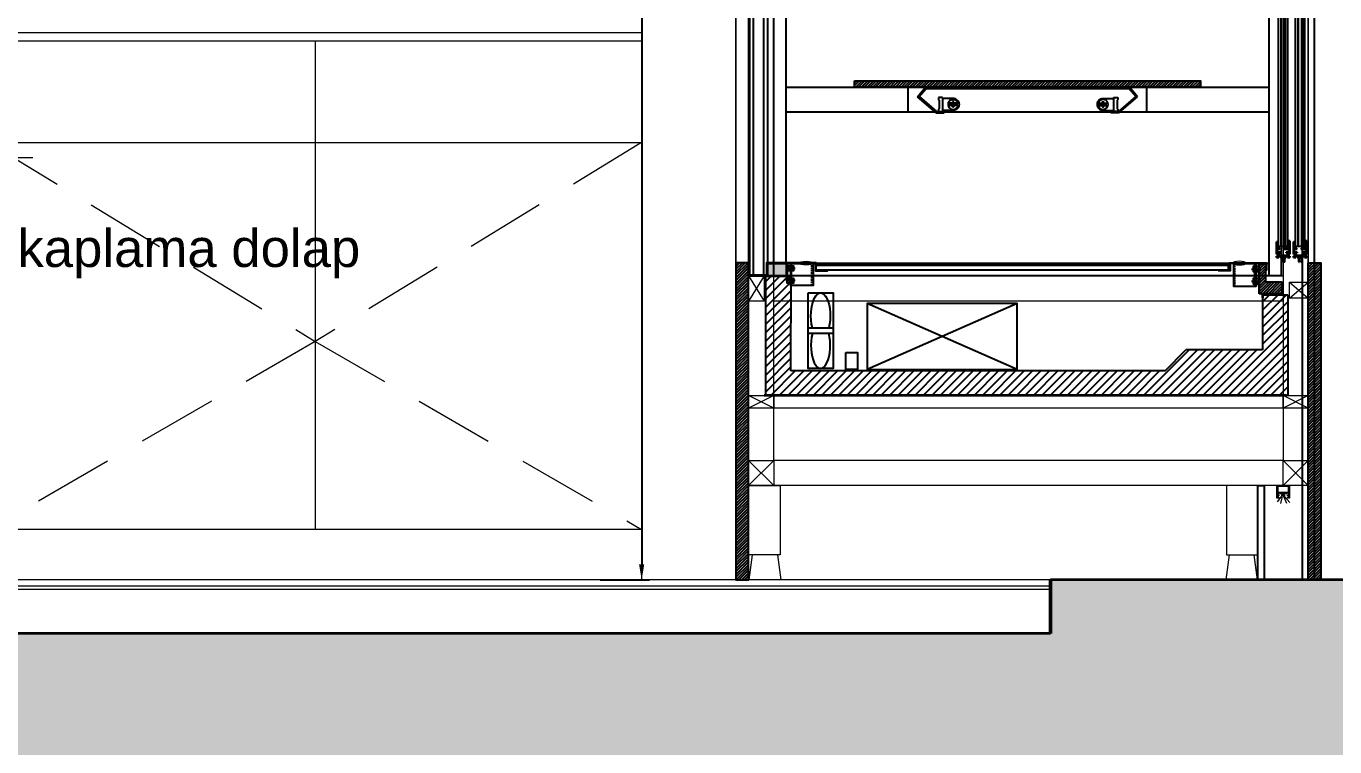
# Model space of a CAD drawing. Header units: millimetres. Extents: x 54215 to 67697, y 23496 to 56611.
# Drawn here: x 56793 to 57001.1, y 40581.5 to 40695.9 of the extents above; entities that cross this region are included whole.
import ezdxf

# ---------------------------------------------------------------- set-up
doc = ezdxf.new("R2010")
doc.units = ezdxf.units.MM
doc.linetypes.add('DASHED', pattern=[19.05, 12.7, -6.35])
doc.linetypes.add('HIDDEN', pattern=[0.375, 0.25, -0.125])
for name, color, linetype, lineweight in [('- 0.25', 43, 'Continuous', 25), ('- 0.50', 30, 'Continuous', 50), ('AHSAP_kesit', 44, 'Continuous', 5), ('ahşap', 27, 'Continuous', 25), ('alüm. pofil', 123, 'Continuous', 25), ('no3_ahsap gorunus on ince', 32, 'Continuous', 13), ('no3_duvar kaplama', 8, 'Continuous', 0), ('no3_duvar mevcut', 4, 'Continuous', 35), ('no3_döşeme kaplama', 8, 'Continuous', 0), ('no3_mermer gorunus on', 31, 'Continuous', 15), ('no3_yazı duvar', 152, 'Continuous', 0), ('çizgi', 7, 'Continuous', 30), ('ölçü', 4, 'Continuous', 13)]:
    doc.layers.add(name, color=color, linetype=linetype, lineweight=lineweight)
for name, color, linetype in [('830 LED AYDINLATMA', 2, 'Continuous'), ('cam', 130, 'Continuous'), ('CEPHE PASTA SİYAH SAC', 251, 'Continuous'), ('T_Beleuchtung', 253, 'Continuous')]:
    doc.layers.add(name, color=color, linetype=linetype)
doc.layers.add('no3_tefriş ön ince', color=7, linetype='Continuous', lineweight=18, true_color=0x8c1aff)
doc.styles.get("Standard").update_dxf_attribs({"font": 'arial.ttf'})
doc.styles.add('style1', font='arial.ttf', dxfattribs={"height": 20})
doc.dimstyles.new('ISO-25', dxfattribs={"dimtxt": 2.5, "dimasz": 2.5, "dimexe": 1.25, "dimexo": 0.625, "dimtad": 1, "dimtxsty": 'Standard', "dimcen": 2.5, "dimadec": 0, "dimazin": 0, "dimtfac": 1, "dimtmove": 0, "dimatfit": 3, "dimfxl": 1, "dimarcsym": 0})
pattern_1 = [(45, (6736.7787, 16851.114), (-0.224506403, 0.224506403), [])]
pattern_2 = [(135, (10395.87899, 20887.90512), (-0.056126601, -0.056126601), [])]

# ---------------------------------------------------------------- blocks, each defined once
blk = doc.blocks.new('sistemmm')
at = {"layer": 'no3_duvar mevcut'}
for p, q in [((11555.35, 23231.96), (11555.35, 23223.46)), ((11555.35, 23223.46), (11555.35, 23227.46))]:
    blk.add_line(p, q, dxfattribs=at)
blk = doc.blocks.new('cephe pasta')
h = blk.add_hatch()
h.set_pattern_fill('ANSI31', color=4, scale=0.1)
h.set_pattern_definition(pattern_1)
h.paths.add_polyline_path([(10798.21, 21112.38), (10743.21, 21112.38), (10743.21, 21111.38), (10798.21, 21111.38)])
h.paths.add_polyline_path([(10798.21, 21082.38), (10743.21, 21082.38), (10743.21, 21081.38), (10798.21, 21081.38)])
h.paths.add_polyline_path([(10798.21, 21052.38), (10743.21, 21052.38), (10743.21, 21051.38), (10798.21, 21051.38)])
h = blk.add_hatch()
h.set_pattern_fill('ANSI31', color=230, scale=0.1)
h.set_pattern_definition(pattern_1)
h.paths.add_polyline_path([(10726.36, 21023.48), (10724.36, 21023.48), (10724.36, 20973.08), (10726.36, 20973.08)])
at = {"true_color": 0x7aafdf}
h = blk.add_hatch(color=143, dxfattribs=at)
h.dxf.hatch_style = 1
h.paths.add_polyline_path([(10732.51, 21021.38), (10732.51, 21023.38), (10729.3, 21023.38), (10729.3, 21021.38)])
h = blk.add_hatch()
h.set_pattern_fill('ANSI31', color=6, scale=0.1)
h.set_pattern_definition([(45, (5865.8005, 20635.83096), (-0.224506403, 0.224506403), [])])
h.paths.add_polyline_path([(10808.56, 21023.27), (10807.57, 21023.27), (10807.57, 21018.53), (10811.21, 21018.53), (10811.21, 21020.37), (10808.56, 21020.37)])
h = blk.add_hatch()
h.set_pattern_fill('ANSI31', color=230, scale=0.1)
h.set_pattern_definition(pattern_1)
h.paths.add_polyline_path([(10815.36, 21023.48), (10817.36, 21023.48), (10817.36, 20973.08), (10815.36, 20973.08)])
at = {"true_color": 0x2776bb}
h = blk.add_hatch(dxfattribs=at)
h.set_pattern_fill('ANSI31', color=152, scale=0.3)
h.set_pattern_definition([(45, (6736.7787, 16851.114), (-0.67351921, 0.67351921), [])])
h.paths.add_polyline_path([(10812.1, 21002.38), (10812.1, 21018.38), (10812.1, 21018.39), (10809.6, 21018.39), (10808.1, 21018.39), (10808.1, 21017.88), (10808.1, 21009.63), (10795.9, 21009.63), (10792.6, 21006.28), (10733.1, 21006.28), (10733.12, 21021.38), (10729.12, 21021.38), (10729.1, 21002.38)])
at = {"layer": '830 LED AYDINLATMA', "lineweight": 15}
h = blk.add_hatch(dxfattribs=at)
h.set_pattern_fill('ANSI31', color=250, scale=0.025, angle=90, style=0)
h.set_pattern_definition(pattern_2)
h.paths.add_polyline_path([(10812.21, 20987.93), (10812.21, 20986.58), (10812.06, 20986.58), (10812.06, 20986.43), (10812.21, 20986.43), (10812.21, 20986.23), (10812.06, 20986.23), (10812.06, 20986.08), (10812.36, 20986.08), (10812.36, 20988.08), (10810.36, 20988.08), (10810.36, 20986.08), (10810.66, 20986.08), (10810.66, 20986.23), (10810.51, 20986.23), (10810.51, 20986.43), (10810.66, 20986.43), (10810.66, 20986.58), (10810.51, 20986.58), (10810.51, 20987.93)])
h = blk.add_hatch(dxfattribs=at)
h.set_pattern_fill('ANSI31', color=250, scale=0.025, angle=90, style=0)
h.set_pattern_definition(pattern_2)
h.paths.add_polyline_path([(10812.21, 20987.03), (10810.51, 20987.03), (10810.51, 20986.88), (10812.21, 20986.88)])
h = blk.add_hatch(color=256, dxfattribs=at)
h.paths.add_polyline_path([(10810.76, 20986.88), (10810.76, 20986.68), (10811.96, 20986.68), (10811.96, 20986.88)])
h.paths.add_polyline_path([(10811.06, 20986.68), (10811.06, 20986.48), (10811.36, 20986.48), (10811.66, 20986.48), (10811.66, 20986.68)])
at = {"color": 231, "lineweight": 15}
for p, q in [((10726.36, 20988.08), (10726.32, 21202.28)), ((10730.36, 20992.08), (10730.36, 21202.89)), ((10811.36, 21202.89), (10811.36, 20992.08)), ((10815.36, 21202.89), (10815.36, 20988.08)), ((10815.36, 20988.08), (10815.36, 21202.89)), ((10811.36, 20992.08), (10730.36, 20992.08)), ((10815.36, 20988.08), (10726.36, 20988.08))]:
    blk.add_line(p, q, dxfattribs=at)
at = {"color": 215, "true_color": 0xa953a0}
for p, q in [((10751.71, 21047.38), (10751.71, 21051.38)), ((10789.71, 21047.38), (10789.71, 21051.38)), ((10732.36, 21023.38), (10732.36, 21021.38)), ((10809.06, 21023.38), (10809.06, 21021.38))]:
    blk.add_line(p, q, dxfattribs=at)
at = {"color": 241, "true_color": 0xf7abae}
for p, q in [((10753.21, 21049.85), (10754.51, 21051.38)), ((10756.17, 21047.32), (10753.21, 21049.85)), ((10753.49, 21049.87), (10754.6, 21051.18)), ((10753.49, 21049.87), (10756.25, 21047.52)), ((10754.51, 21051.38), (10786.92, 21051.38)), ((10754.6, 21051.18), (10786.83, 21051.18)), ((10787.94, 21049.87), (10785.17, 21047.52)), ((10785.25, 21047.32), (10788.21, 21049.85)), ((10787.94, 21049.87), (10786.83, 21051.18)), ((10788.21, 21049.85), (10786.92, 21051.38)), ((10756.17, 21047.32), (10757.48, 21047.3)), ((10756.25, 21047.52), (10757.48, 21047.5)), ((10757.48, 21047.3), (10757.48, 21047.5)), ((10785.17, 21047.52), (10783.94, 21047.5)), ((10783.95, 21047.3), (10783.94, 21047.5)), ((10785.25, 21047.32), (10783.95, 21047.3))]:
    blk.add_line(p, q, dxfattribs=at)
at = {"color": 114, "true_color": 0x139b48}
for p, q in [((10811.13, 21024.3), (10811.11, 21024.28)), ((10811.11, 21024.28), (10811.11, 21023.6)), ((10811.13, 21023.58), (10811.11, 21023.6)), ((10811.21, 21024.3), (10811.13, 21024.3)), ((10811.13, 21024.3), (10811.13, 21023.58)), ((10811.13, 21023.58), (10811.21, 21023.58)), ((10811.21, 21023.58), (10811.21, 21024.3)), ((10811.59, 21024.3), (10811.53, 21024.3)), ((10811.53, 21024.3), (10811.53, 21023.58)), ((10811.59, 21023.58), (10811.53, 21023.58)), ((10811.59, 21024.3), (10811.61, 21024.28)), ((10811.59, 21023.58), (10811.59, 21024.3)), ((10811.59, 21023.58), (10811.61, 21023.6)), ((10811.61, 21023.6), (10811.61, 21024.28)), ((10813.83, 21024.3), (10813.81, 21024.28)), ((10813.81, 21024.28), (10813.81, 21023.6)), ((10813.91, 21024.3), (10813.83, 21024.3)), ((10813.83, 21024.3), (10813.83, 21023.58)), ((10813.83, 21023.58), (10813.91, 21023.58)), ((10813.91, 21023.58), (10813.91, 21024.3)), ((10814.29, 21024.3), (10814.23, 21024.3)), ((10814.23, 21024.3), (10814.23, 21023.58)), ((10814.23, 21023.58), (10814.29, 21023.58)), ((10814.29, 21024.3), (10814.31, 21024.28)), ((10814.29, 21023.58), (10814.29, 21024.3)), ((10814.29, 21023.58), (10814.31, 21023.6)), ((10814.31, 21023.6), (10814.31, 21024.28))]:
    blk.add_line(p, q, dxfattribs=at)
at = {"color": 152, "true_color": 0x2776bb}
for p, q in [((10729.1, 21002.38), (10729.12, 21021.38)), ((10733.1, 21006.28), (10733.12, 21021.38)), ((10808.1, 21018.39), (10812.1, 21018.39)), ((10808.1, 21017.88), (10808.1, 21009.63)), ((10812.1, 21018.39), (10812.1, 21002.38)), ((10808.1, 21015.38), (10808.1, 21015.38)), ((10792.6, 21006.28), (10795.9, 21009.63)), ((10808.1, 21009.63), (10795.9, 21009.63)), ((10792.6, 21006.28), (10733.1, 21006.28)), ((10812.1, 21002.38), (10729.1, 21002.38))]:
    blk.add_line(p, q, dxfattribs=at)
at = {"color": 31}
for p, q in [((10733.78, 21022.58), (10732.29, 21022.58)), ((10733.77, 21020.65), (10732.29, 21020.65)), ((10806.31, 21022.48), (10807.8, 21022.48)), ((10806.31, 21020.55), (10807.8, 21020.55))]:
    blk.add_line(p, q, dxfattribs=at)
at = {"color": 6}
blk.add_line((10811.21, 21018.53), (10807.57, 21018.53), dxfattribs=at)
at = {"color": 4}
for points in [[(10743.21, 21052.38), (10798.21, 21052.38), (10798.21, 21051.38), (10743.21, 21051.38)], [(10802.61, 21022.28), (10737.1, 21022.28), (10737.1, 21023.08), (10802.61, 21023.08)]]:
    blk.add_lwpolyline(points, close=True, dxfattribs=at)
at = {"color": 215, "true_color": 0xa953a0}
blk.add_lwpolyline([(10732.36, 21051.38), (10809.06, 21051.38), (10809.06, 21047.38), (10732.36, 21047.38)], close=True, dxfattribs=at)
at = {"color": 230}
for points in [[(10726.36, 21023.48), (10724.36, 21023.48), (10724.36, 20973.08), (10726.36, 20973.08)], [(10815.36, 21023.48), (10817.36, 21023.48), (10817.36, 20973.08), (10815.36, 20973.08)]]:
    blk.add_lwpolyline(points, close=True, dxfattribs=at)
at = {"color": 31}
for points in [[(10726.46, 21023.48), (10726.36, 21023.48), (10726.36, 21021.38), (10729.3, 21021.38), (10729.3, 21023.38), (10737, 21023.38), (10737, 21022.18), (10738.9, 21022.18), (10738.9, 21022.28), (10737.1, 21022.28), (10737.1, 21023.48), (10729.2, 21023.48), (10729.2, 21021.48), (10726.46, 21021.48), (10726.46, 21023.48)], [(10733.01, 21022.18), (10732.51, 21022.18), (10732.51, 21022.98), (10733.01, 21022.98)], [(10733.01, 21023.38), (10736.61, 21023.38), (10736.61, 21019.85), (10733.01, 21019.85)], [(10733.21, 21022.98), (10733.51, 21022.98), (10733.51, 21022.18), (10733.21, 21022.18)], [(10801.01, 21022.18), (10801.01, 21022.28), (10802.81, 21022.28), (10802.81, 21023.48), (10808.7, 21023.48), (10808.7, 21022.28), (10808.6, 21022.28), (10808.6, 21023.38), (10802.91, 21023.38), (10802.91, 21022.18), (10801.01, 21022.18)], [(10807.07, 21023.28), (10803.47, 21023.28), (10803.47, 21019.75), (10807.07, 21019.75)], [(10806.87, 21022.88), (10806.57, 21022.88), (10806.57, 21022.08), (10806.87, 21022.08)], [(10807.07, 21022.08), (10807.57, 21022.08), (10807.57, 21022.88), (10807.07, 21022.88)], [(10733.01, 21020.25), (10732.51, 21020.25), (10732.51, 21021.05), (10733.01, 21021.05)], [(10733.21, 21021.05), (10733.51, 21021.05), (10733.51, 21020.25), (10733.21, 21020.25)], [(10806.87, 21020.95), (10806.57, 21020.95), (10806.57, 21020.15), (10806.87, 21020.15)], [(10807.07, 21020.15), (10807.57, 21020.15), (10807.57, 21020.95), (10807.07, 21020.95)]]:
    blk.add_lwpolyline(points, dxfattribs=at)
at = {"color": 30}
blk.add_lwpolyline([(10732.51, 21021.38), (10729.3, 21021.38), (10729.3, 21023.38), (10732.51, 21023.38)], close=True, dxfattribs=at)
at = {"color": 31, "linetype": 'HIDDEN'}
for points in [[(10733.01, 21022.38), (10732.51, 21022.38), (10732.51, 21022.78), (10733.01, 21022.78)], [(10733.21, 21022.78), (10733.51, 21022.78), (10733.51, 21022.38), (10733.21, 21022.38)], [(10806.87, 21022.68), (10806.57, 21022.68), (10806.57, 21022.28), (10806.87, 21022.28)], [(10807.07, 21022.28), (10807.57, 21022.28), (10807.57, 21022.68), (10807.07, 21022.68)], [(10733.01, 21020.45), (10732.51, 21020.45), (10732.51, 21020.85), (10733.01, 21020.85)], [(10733.21, 21020.85), (10733.51, 21020.85), (10733.51, 21020.45), (10733.21, 21020.45)], [(10806.87, 21020.75), (10806.57, 21020.75), (10806.57, 21020.35), (10806.87, 21020.35)], [(10807.07, 21020.35), (10807.57, 21020.35), (10807.57, 21020.75), (10807.07, 21020.75)]]:
    blk.add_lwpolyline(points, dxfattribs=at)
at = {"color": 31}
for points in [[(10733.21, 21023.38), (10733.01, 21023.38), (10733.01, 21019.85), (10733.21, 21019.85)], [(10806.87, 21023.28), (10807.07, 21023.28), (10807.07, 21019.75), (10806.87, 21019.75)]]:
    blk.add_lwpolyline(points, close=True, dxfattribs=at)
at = {"color": 31, "linetype": 'HIDDEN'}
for points in [[(10736.41, 21023.38), (10736.61, 21023.38), (10736.61, 21019.85), (10736.41, 21019.85)], [(10803.67, 21023.28), (10803.47, 21023.28), (10803.47, 21019.75), (10803.67, 21019.75)]]:
    blk.add_lwpolyline(points, close=True, dxfattribs=at)
at = {"color": 6}
for points in [[(10807.57, 21018.53), (10807.57, 21023.27), (10808.56, 21023.27)], [(10808.56, 21023.27), (10807.57, 21023.27), (10807.57, 21018.53)], [(10808.56, 21023.27), (10808.56, 21020.37)], [(10811.21, 21020.37), (10808.56, 21020.37)], [(10811.21, 21018.53), (10811.21, 21020.37)]]:
    blk.add_lwpolyline(points, dxfattribs=at)
at = {"color": 231, "lineweight": 15}
for points in [[(10728.86, 21021.38), (10728.86, 21017.38), (10726.36, 21017.38), (10726.36, 21021.38), (10728.86, 21021.38), (10726.36, 21017.38), (10726.36, 21021.38), (10728.86, 21017.38)], [(10812.36, 21020.37), (10815.36, 21020.37), (10815.36, 21017.87), (10812.36, 21017.87), (10812.36, 21020.37), (10815.36, 21017.87), (10812.36, 21017.87), (10815.36, 21020.37)], [(10730.36, 21000.38), (10726.36, 21000.38), (10726.36, 21002.38), (10730.36, 21002.38), (10730.36, 21000.38), (10726.36, 21002.38), (10730.36, 21002.38), (10726.36, 21000.38)], [(10815.36, 21000.38), (10811.36, 21000.38), (10811.36, 21002.38), (10815.36, 21002.38), (10815.36, 21000.38), (10811.36, 21002.38), (10815.36, 21002.38), (10811.36, 21000.38)], [(10726.36, 20992.08), (10730.36, 20992.08), (10730.36, 20988.08), (10726.36, 20988.08), (10726.36, 20992.08), (10730.36, 20988.08), (10726.36, 20988.08), (10730.36, 20992.08)], [(10811.36, 20992.08), (10815.36, 20992.08), (10815.36, 20988.08), (10811.36, 20988.08), (10811.36, 20992.08), (10815.36, 20988.08), (10811.36, 20988.08), (10815.36, 20992.08)], [(10731.36, 20988.08), (10731.36, 20977.08), (10726.36, 20977.08), (10726.36, 20988.08), (10731.36, 20988.08), (10731.36, 20977.08), (10730.97, 20977.08), (10731.47, 20973.08), (10726.47, 20973.08), (10726.97, 20977.08)], [(10802.36, 20988.08), (10802.36, 20977.08), (10807.36, 20977.08), (10807.36, 20988.08), (10802.36, 20988.08), (10802.36, 20977.08), (10802.76, 20977.08), (10802.26, 20973.08), (10807.26, 20973.08), (10806.76, 20977.08)]]:
    blk.add_lwpolyline(points, dxfattribs=at)
for points in [[(10730.36, 21021.38), (10811.36, 21021.38), (10811.36, 21017.37), (10730.36, 21017.37)], [(10811.36, 21000.38), (10730.36, 21000.38), (10730.36, 21002.38), (10811.36, 21002.38)]]:
    blk.add_lwpolyline(points, close=True, dxfattribs=at)
at = {"color": 121}
for points in [[(10735.81, 21018.69), (10739.81, 21018.69), (10739.81, 21006.69), (10735.81, 21006.69)], [(10735.81, 21013.13), (10739.81, 21013.13), (10739.81, 21012.24), (10735.81, 21012.24)], [(10741.8, 21009.23), (10743.67, 21009.23), (10743.67, 21006.54), (10741.8, 21006.54)]]:
    blk.add_lwpolyline(points, close=True, dxfattribs=at)
blk.add_lwpolyline([(10769.07, 21017.02), (10745.19, 21017.02), (10745.19, 21006.52), (10769.07, 21006.52), (10769.07, 21017.02), (10745.19, 21006.52), (10769.07, 21006.52), (10745.19, 21017.02)], dxfattribs=at)
at = {"color": 140}
blk.add_lwpolyline([(10807.36, 20988.08), (10808.36, 20988.08), (10808.36, 20973.08), (10807.36, 20973.08)], close=True, dxfattribs=at)
at = {"color": 114, "true_color": 0x139b48}
for centre, start, end in [((10811.37, 21024.3), 180, 0), ((10811.37, 21023.55), 9.0205, 170.9795), ((10814.07, 21024.3), 180, 0), ((10814.07, 21023.55), 9.0205, 170.9795)]:
    blk.add_arc(centre, 0.16, start, end, dxfattribs=at)
at = {"color": 31, "lineweight": 20}
blk.add_ellipse((10735.51, 21023.42), major_axis=(1.08, 0), ratio=0.274313, dxfattribs=at)
at = {"color": 31, "lineweight": 20, "extrusion": (0, 0, -1)}
blk.add_ellipse((10804.39, 21023.42), major_axis=(-1.08, 0), ratio=0.274313, dxfattribs=at)
blk.add_ellipse((10804.39, 21023.42), major_axis=(-1.08, 0), ratio=0.274313, dxfattribs=at)
at = {"color": 121, "extrusion": (0, 0, -1)}
blk.add_ellipse((10737.81, 21015.06), major_axis=(0, 3.63), ratio=0.422655, start_param=4.152625, end_param=8.418985, dxfattribs=at)
at = {"color": 121}
blk.add_ellipse((10737.81, 21010.32), major_axis=(0, 3.63), ratio=0.422655, start_param=1.011033, end_param=5.277393, dxfattribs=at)
at = {"layer": '830 LED AYDINLATMA', "color": 40, "lineweight": 15}
blk.add_line((10811.1, 20986.41), (10810.4, 20985.51), dxfattribs=at)
at = {"layer": '830 LED AYDINLATMA', "color": 2, "linetype": 'DASHED', "lineweight": 15}
for p, q in [((10811.23, 20986.35), (10810.95, 20985.22)), ((10811.42, 20986.38), (10811.88, 20985.26)), ((10811.51, 20986.4), (10812.44, 20985.39))]:
    blk.add_line(p, q, dxfattribs=at)
at = {"layer": '830 LED AYDINLATMA', "lineweight": 15}
for q in [(10811.06, 20986.48), (10811.66, 20986.48)]:
    blk.add_line((10811.36, 20986.48), q, dxfattribs=at)
at = {"layer": '830 LED AYDINLATMA', "color": 250, "lineweight": 15}
blk.add_lwpolyline([(10810.66, 20986.23), (10810.66, 20986.08), (10810.36, 20986.08), (10810.36, 20988.08), (10812.36, 20988.08), (10812.36, 20986.08), (10812.06, 20986.08), (10812.06, 20986.23), (10812.21, 20986.23), (10812.21, 20986.43), (10812.06, 20986.43), (10812.06, 20986.58), (10812.21, 20986.58), (10812.21, 20986.88), (10810.51, 20986.88), (10810.51, 20986.58), (10810.66, 20986.58), (10810.66, 20986.43), (10810.51, 20986.43), (10810.51, 20986.23), (10810.66, 20986.23), (10810.66, 20986.23), (10810.51, 20986.23), (10810.51, 20986.43), (10810.66, 20986.43), (10810.66, 20986.58), (10810.51, 20986.58), (10810.51, 20986.88), (10810.51, 20987.03), (10812.21, 20987.03), (10812.21, 20986.88), (10812.21, 20987.93), (10810.51, 20987.93), (10810.51, 20987.03)], dxfattribs=at)
at = {"layer": 'AHSAP_kesit', "color": 241, "lineweight": 35, "true_color": 0xf7abae}
for p, q in [((10729.12, 21021.38), (10733.12, 21021.38)), ((10808.1, 21018.39), (10808.1, 21017.88)), ((10811.86, 21002.38), (10728.86, 21002.38))]:
    blk.add_line(p, q, dxfattribs=at)
at = {"layer": 'ahşap', "color": 215, "true_color": 0xa953a0}
for points in [[(10730.36, 21181.09), (10811.06, 21181.09), (10811.06, 21021.38), (10730.36, 21021.38)], [(10732.36, 21179.09), (10809.06, 21179.09), (10809.06, 21023.38), (10732.36, 21023.38)]]:
    blk.add_lwpolyline(points, close=True, dxfattribs=at)
at = {"layer": 'alüm. pofil', "color": 4}
for p, q in [((10812.03, 21026.04), (10812.03, 21177.52)), ((10814.73, 21026.04), (10814.73, 21177.52))]:
    blk.add_line(p, q, dxfattribs=at)
at = {"layer": 'cam', "color": 4}
for p, q in [((10810.63, 21026.04), (10810.63, 21177.52)), ((10811.03, 21177.52), (10811.03, 21026.04)), ((10811.03, 21026.04), (10811.03, 21177.52)), ((10811.63, 21177.52), (10811.63, 21026.04)), ((10811.63, 21026.04), (10811.63, 21177.52)), ((10812.03, 21177.52), (10812.03, 21026.04)), ((10813.33, 21026.04), (10813.33, 21177.52)), ((10813.73, 21177.52), (10813.73, 21026.04)), ((10813.73, 21026.04), (10813.73, 21177.52)), ((10814.33, 21177.52), (10814.33, 21026.04)), ((10814.33, 21026.04), (10814.33, 21177.52)), ((10814.73, 21177.52), (10814.73, 21026.04)), ((10811.03, 21026.04), (10810.63, 21026.04)), ((10811.63, 21026.04), (10811.03, 21026.04)), ((10812.03, 21026.04), (10811.63, 21026.04)), ((10813.73, 21026.04), (10813.33, 21026.04)), ((10814.33, 21026.04), (10813.73, 21026.04)), ((10814.73, 21026.04), (10814.33, 21026.04))]:
    blk.add_line(p, q, dxfattribs=at)
at = {"layer": 'CEPHE PASTA SİYAH SAC', "color": 4}
for points in [[(10726.55, 21179.88), (10729.35, 21179.88), (10729.35, 21021.48), (10726.55, 21021.48)], [(10728.75, 21021.48), (10727.15, 21021.48), (10727.15, 21179.88), (10728.75, 21179.88)]]:
    blk.add_lwpolyline(points, close=True, dxfattribs=at)
at = {"layer": 'T_Beleuchtung', "color": 254, "true_color": 0xfeeab9}
for p, q in [((10757.2, 21049.76), (10756.54, 21049.76)), ((10756.54, 21049.76), (10756.54, 21049.38)), ((10757.2, 21049.76), (10757.2, 21047.52)), ((10784.41, 21049.76), (10784.4, 21047.52)), ((10784.41, 21049.76), (10785.07, 21049.76)), ((10785.07, 21049.76), (10785.07, 21049.39)), ((10756.54, 21049.38), (10756.64, 21049.33)), ((10756.64, 21047.94), (10756.54, 21047.88)), ((10756.54, 21047.88), (10756.54, 21047.51)), ((10756.64, 21049.33), (10756.64, 21047.94)), ((10758.2, 21049.03), (10758.2, 21048.81)), ((10759.56, 21048.81), (10758.2, 21048.81)), ((10759.56, 21048.47), (10758.2, 21048.47)), ((10758.2, 21048.47), (10758.2, 21048.23)), ((10758.41, 21048.79), (10758.4, 21048.78)), ((10759.36, 21048.78), (10758.4, 21048.78)), ((10758.65, 21048.77), (10758.4, 21048.77)), ((10759.36, 21048.5), (10758.4, 21048.5)), ((10758.65, 21048.5), (10758.4, 21048.5)), ((10758.4, 21048.5), (10758.41, 21048.48)), ((10758.41, 21048.81), (10758.41, 21048.79)), ((10758.41, 21048.48), (10758.41, 21048.47)), ((10758.65, 21048.78), (10758.65, 21048.77)), ((10758.65, 21048.5), (10758.65, 21048.5)), ((10759.36, 21048.78), (10759.11, 21048.78)), ((10759.11, 21048.78), (10759.11, 21048.78)), ((10759.36, 21048.5), (10759.11, 21048.5)), ((10759.11, 21048.5), (10759.11, 21048.5)), ((10759.35, 21048.81), (10759.36, 21048.79)), ((10759.36, 21048.48), (10759.35, 21048.47)), ((10759.36, 21048.79), (10759.36, 21048.78)), ((10759.36, 21048.5), (10759.36, 21048.48)), ((10759.58, 21048.78), (10759.37, 21048.78)), ((10759.58, 21048.5), (10759.37, 21048.5)), ((10759.54, 21049.32), (10759.55, 21049.08)), ((10759.55, 21049.08), (10759.61, 21048.96)), ((10759.55, 21048.19), (10759.55, 21047.96)), ((10759.56, 21049.04), (10759.56, 21048.81)), ((10759.56, 21048.47), (10759.56, 21048.24)), ((10759.72, 21048.82), (10759.58, 21048.78)), ((10759.58, 21048.5), (10759.72, 21048.45)), ((10759.61, 21048.96), (10759.66, 21048.81)), ((10759.75, 21048.82), (10759.72, 21048.82)), ((10759.75, 21048.45), (10759.72, 21048.45)), ((10781.85, 21048.83), (10781.89, 21048.83)), ((10781.85, 21048.46), (10781.89, 21048.46)), ((10781.89, 21048.83), (10782.03, 21048.78)), ((10782.02, 21048.5), (10781.89, 21048.46)), ((10781.99, 21048.97), (10781.94, 21048.81)), ((10782.06, 21049.09), (10781.99, 21048.97)), ((10782.02, 21048.5), (10782.23, 21048.5)), ((10782.03, 21048.78), (10782.23, 21048.78)), ((10782.04, 21049.04), (10782.04, 21048.81)), ((10782.04, 21048.81), (10783.4, 21048.81)), ((10782.04, 21048.47), (10783.4, 21048.47)), ((10782.04, 21048.47), (10782.04, 21048.24)), ((10782.06, 21049.32), (10782.06, 21049.09)), ((10782.06, 21048.19), (10782.06, 21047.96)), ((10782.25, 21048.8), (10782.24, 21048.78)), ((10782.24, 21048.78), (10783.2, 21048.78)), ((10782.24, 21048.78), (10782.49, 21048.78)), ((10782.24, 21048.5), (10783.2, 21048.5)), ((10782.24, 21048.5), (10782.25, 21048.49)), ((10782.24, 21048.5), (10782.49, 21048.5)), ((10782.25, 21048.81), (10782.25, 21048.8)), ((10782.25, 21048.49), (10782.25, 21048.47)), ((10782.49, 21048.78), (10782.49, 21048.78)), ((10782.49, 21048.5), (10782.49, 21048.5)), ((10782.95, 21048.78), (10783.2, 21048.78)), ((10782.95, 21048.78), (10782.95, 21048.78)), ((10782.95, 21048.5), (10783.2, 21048.5)), ((10782.95, 21048.5), (10782.95, 21048.5)), ((10783.19, 21048.81), (10783.2, 21048.79)), ((10783.2, 21048.48), (10783.19, 21048.47)), ((10783.2, 21048.79), (10783.2, 21048.78)), ((10783.2, 21048.5), (10783.2, 21048.48)), ((10783.4, 21049.04), (10783.4, 21048.81)), ((10783.4, 21048.47), (10783.4, 21048.24)), ((10785.07, 21049.39), (10784.96, 21049.33)), ((10784.96, 21049.33), (10784.96, 21047.95)), ((10784.96, 21047.95), (10785.06, 21047.89)), ((10785.06, 21047.89), (10785.06, 21047.52)), ((10756.54, 21047.51), (10757.2, 21047.52)), ((10785.06, 21047.52), (10784.4, 21047.52))]:
    blk.add_line(p, q, dxfattribs=at)
for points in [[(10759.54, 21049.32, 0.192473), (10758.89, 21049.59), (10757.2, 21049.57)], [(10759.55, 21047.96, -0.192464), (10758.9, 21047.69)], [(10759.8, 21048.88, -0.132128), (10759.8, 21048.39)], [(10781.81, 21048.89, 0.132128), (10781.81, 21048.39)], [(10782.06, 21049.32, -0.192473), (10782.71, 21049.59), (10784.4, 21049.57)], [(10782.06, 21047.96, 0.192464), (10782.71, 21047.69)]]:
    blk.add_lwpolyline(points, format="xyb", dxfattribs=at)
for points in [[(10758.9, 21047.69), (10757.2, 21047.67)], [(10758.2, 21049.03), (10758.22, 21049.07), (10758.25, 21049.11), (10758.28, 21049.15), (10758.29, 21049.16), (10758.31, 21049.18), (10758.32, 21049.19), (10758.35, 21049.22), (10758.38, 21049.25), (10758.42, 21049.28), (10758.45, 21049.3), (10758.49, 21049.32), (10758.52, 21049.34), (10758.54, 21049.35), (10758.56, 21049.36), (10758.58, 21049.37), (10758.6, 21049.37), (10758.62, 21049.38), (10758.64, 21049.39), (10758.68, 21049.4), (10758.72, 21049.41), (10758.76, 21049.42), (10758.8, 21049.42), (10758.84, 21049.43), (10758.88, 21049.43), (10758.92, 21049.43), (10758.96, 21049.42), (10759, 21049.42), (10759.05, 21049.41), (10759.09, 21049.4), (10759.13, 21049.39), (10759.14, 21049.38), (10759.16, 21049.37), (10759.18, 21049.37), (10759.2, 21049.36), (10759.22, 21049.35), (10759.24, 21049.34), (10759.28, 21049.32), (10759.31, 21049.3), (10759.35, 21049.28), (10759.38, 21049.25), (10759.41, 21049.22), (10759.44, 21049.2), (10759.46, 21049.18), (10759.47, 21049.16), (10759.48, 21049.15), (10759.51, 21049.11), (10759.54, 21049.08), (10759.56, 21049.04)], [(10759.54, 21049.32), (10759.6, 21049.25), (10759.66, 21049.18), (10759.71, 21049.11), (10759.74, 21049.04), (10759.77, 21048.96), (10759.8, 21048.88)], [(10759.66, 21048.47), (10759.64, 21048.37), (10759.6, 21048.28), (10759.55, 21048.19)], [(10759.8, 21048.39), (10759.78, 21048.31), (10759.74, 21048.24), (10759.71, 21048.17), (10759.66, 21048.09), (10759.61, 21048.02), (10759.55, 21047.96)], [(10759.75, 21048.82), (10759.78, 21048.83), (10759.8, 21048.86), (10759.8, 21048.88)], [(10759.8, 21048.39), (10759.8, 21048.42), (10759.78, 21048.44), (10759.75, 21048.45)], [(10782.06, 21049.32), (10782, 21049.26), (10781.95, 21049.19), (10781.9, 21049.11), (10781.86, 21049.04), (10781.83, 21048.97), (10781.81, 21048.89)], [(10781.85, 21048.83), (10781.83, 21048.83), (10781.81, 21048.86), (10781.81, 21048.89)], [(10781.81, 21048.39), (10781.81, 21048.42), (10781.83, 21048.45), (10781.85, 21048.46)], [(10781.81, 21048.39), (10781.83, 21048.32), (10781.86, 21048.24), (10781.9, 21048.17), (10781.95, 21048.1), (10782, 21048.03), (10782.06, 21047.96)], [(10781.94, 21048.47), (10781.97, 21048.38), (10782.01, 21048.28), (10782.06, 21048.19)], [(10783.4, 21049.04), (10783.38, 21049.08), (10783.36, 21049.11), (10783.33, 21049.15), (10783.31, 21049.17), (10783.3, 21049.18), (10783.28, 21049.2), (10783.25, 21049.23), (10783.22, 21049.25), (10783.19, 21049.28), (10783.15, 21049.3), (10783.12, 21049.32), (10783.08, 21049.34), (10783.06, 21049.35), (10783.05, 21049.36), (10783.03, 21049.37), (10783.01, 21049.38), (10782.99, 21049.38), (10782.97, 21049.39), (10782.93, 21049.4), (10782.89, 21049.41), (10782.85, 21049.42), (10782.81, 21049.43), (10782.77, 21049.43), (10782.72, 21049.43), (10782.68, 21049.43), (10782.64, 21049.43), (10782.6, 21049.42), (10782.56, 21049.41), (10782.52, 21049.4), (10782.48, 21049.39), (10782.46, 21049.38), (10782.44, 21049.38), (10782.42, 21049.37), (10782.4, 21049.36), (10782.38, 21049.35), (10782.37, 21049.34), (10782.33, 21049.32), (10782.29, 21049.3), (10782.26, 21049.28), (10782.23, 21049.25), (10782.2, 21049.23), (10782.17, 21049.2), (10782.15, 21049.18), (10782.14, 21049.17), (10782.12, 21049.15), (10782.09, 21049.12), (10782.07, 21049.08), (10782.04, 21049.04)], [(10782.71, 21047.69), (10784.4, 21047.67)]]:
    blk.add_lwpolyline(points, dxfattribs=at)
for points in [[(10758.88, 21049.05), (10758.87, 21049.05), (10758.86, 21049.05), (10758.84, 21049.04), (10758.83, 21049.04), (10758.82, 21049.03), (10758.81, 21049.02), (10758.8, 21049.01), (10758.8, 21049), (10758.79, 21048.99), (10758.79, 21048.98), (10758.78, 21048.96), (10758.78, 21048.95), (10758.78, 21048.94), (10758.79, 21048.93), (10758.79, 21048.91), (10758.8, 21048.9), (10758.8, 21048.89), (10758.81, 21048.88), (10758.82, 21048.87), (10758.83, 21048.87), (10758.84, 21048.86), (10758.86, 21048.86), (10758.87, 21048.85), (10758.88, 21048.85), (10758.89, 21048.85), (10758.91, 21048.86), (10758.92, 21048.86), (10758.93, 21048.87), (10758.94, 21048.87), (10758.95, 21048.88), (10758.96, 21048.89), (10758.97, 21048.9), (10758.97, 21048.91), (10758.98, 21048.93), (10758.98, 21048.94), (10758.98, 21048.95), (10758.98, 21048.96), (10758.98, 21048.98), (10758.97, 21048.99), (10758.97, 21049), (10758.96, 21049.01), (10758.95, 21049.02), (10758.94, 21049.03), (10758.93, 21049.04), (10758.92, 21049.04), (10758.91, 21049.05), (10758.89, 21049.05), (10758.88, 21049.05)], [(10758.78, 21048.32), (10758.78, 21048.33), (10758.79, 21048.35), (10758.79, 21048.36), (10758.8, 21048.37), (10758.8, 21048.38), (10758.81, 21048.39), (10758.82, 21048.4), (10758.83, 21048.41), (10758.84, 21048.41), (10758.86, 21048.42), (10758.87, 21048.42), (10758.88, 21048.42), (10758.9, 21048.42), (10758.91, 21048.42), (10758.92, 21048.41), (10758.93, 21048.41), (10758.94, 21048.4), (10758.95, 21048.39), (10758.96, 21048.38), (10758.97, 21048.37), (10758.97, 21048.36), (10758.98, 21048.35), (10758.98, 21048.33), (10758.98, 21048.32), (10758.98, 21048.31), (10758.98, 21048.3), (10758.97, 21048.28), (10758.97, 21048.27), (10758.96, 21048.26), (10758.95, 21048.25), (10758.94, 21048.24), (10758.93, 21048.24), (10758.92, 21048.23), (10758.91, 21048.23), (10758.9, 21048.22), (10758.88, 21048.22), (10758.87, 21048.22), (10758.86, 21048.23), (10758.84, 21048.23), (10758.83, 21048.24), (10758.82, 21048.24), (10758.81, 21048.25), (10758.8, 21048.26), (10758.8, 21048.27), (10758.79, 21048.28), (10758.79, 21048.3), (10758.78, 21048.31), (10758.78, 21048.32)], [(10782.82, 21048.32), (10782.82, 21048.34), (10782.82, 21048.35), (10782.81, 21048.36), (10782.81, 21048.37), (10782.8, 21048.39), (10782.79, 21048.39), (10782.78, 21048.4), (10782.77, 21048.41), (10782.76, 21048.42), (10782.75, 21048.42), (10782.74, 21048.42), (10782.72, 21048.42), (10782.71, 21048.42), (10782.7, 21048.42), (10782.69, 21048.42), (10782.67, 21048.41), (10782.66, 21048.4), (10782.65, 21048.4), (10782.64, 21048.39), (10782.64, 21048.37), (10782.63, 21048.36), (10782.63, 21048.35), (10782.62, 21048.34), (10782.62, 21048.32), (10782.62, 21048.31), (10782.63, 21048.3), (10782.63, 21048.29), (10782.64, 21048.28), (10782.64, 21048.26), (10782.65, 21048.25), (10782.66, 21048.25), (10782.67, 21048.24), (10782.68, 21048.23), (10782.7, 21048.23), (10782.71, 21048.23), (10782.72, 21048.23), (10782.74, 21048.23), (10782.75, 21048.23), (10782.76, 21048.23), (10782.77, 21048.24), (10782.78, 21048.25), (10782.79, 21048.25), (10782.8, 21048.26), (10782.81, 21048.28), (10782.81, 21048.29), (10782.82, 21048.3), (10782.82, 21048.31), (10782.82, 21048.32)], [(10782.72, 21049.05), (10782.74, 21049.05), (10782.75, 21049.05), (10782.76, 21049.05), (10782.77, 21049.04), (10782.78, 21049.03), (10782.79, 21049.02), (10782.8, 21049.02), (10782.81, 21049), (10782.82, 21048.99), (10782.82, 21048.98), (10782.82, 21048.97), (10782.82, 21048.95), (10782.82, 21048.94), (10782.82, 21048.93), (10782.82, 21048.92), (10782.81, 21048.91), (10782.8, 21048.89), (10782.79, 21048.88), (10782.78, 21048.88), (10782.77, 21048.87), (10782.76, 21048.86), (10782.75, 21048.86), (10782.74, 21048.86), (10782.72, 21048.86), (10782.71, 21048.86), (10782.7, 21048.86), (10782.69, 21048.86), (10782.67, 21048.87), (10782.66, 21048.88), (10782.65, 21048.88), (10782.65, 21048.89), (10782.64, 21048.91), (10782.63, 21048.92), (10782.63, 21048.93), (10782.63, 21048.94), (10782.63, 21048.95), (10782.63, 21048.97), (10782.63, 21048.98), (10782.63, 21048.99), (10782.64, 21049), (10782.65, 21049.02), (10782.65, 21049.03), (10782.66, 21049.03), (10782.67, 21049.04), (10782.69, 21049.05), (10782.7, 21049.05), (10782.71, 21049.05), (10782.72, 21049.05)]]:
    blk.add_lwpolyline(points, close=True, dxfattribs=at)
for centre in [(10758.88, 21048.95), (10758.88, 21048.32), (10782.72, 21048.95), (10782.72, 21048.32)]:
    blk.add_circle(centre, 0.06, dxfattribs=at)
for centre, radius, start, end in [((10758.88, 21048.64), 0.8, 34.0568, 326.1225), ((10758.88, 21048.64), 0.79, 210.6892, 329.4923), ((10758.88, 21048.64), 0.51, 160.6214, 199.564), ((10758.88, 21048.64), 0.501, 164.0273, 196.1663), ((10758.88, 21048.64), 0.5, 163.8317, 164.0032), ((10758.88, 21048.64), 0.5, 196.1799, 196.3512), ((10758.88, 21048.64), 0.79, 119.706, 121.6283), ((10758.49, 21049.27), 0.045, 121.632, 123.1834), ((10758.49, 21048), 0.045, 237.0691, 238.5384), ((10758.88, 21048.64), 0.79, 110.6716, 113.1085), ((10758.88, 21048.64), 0.79, 101.7123, 105.4807), ((10758.88, 21048.64), 0.79, 92.7146, 96.4821), ((10758.88, 21048.64), 0.79, 83.7156, 87.4842), ((10758.88, 21048.64), 0.79, 72.5908, 78.484), ((10758.88, 21048.64), 0.79, 65.035, 69.513), ((10758.88, 21048.64), 0.79, 58.5537, 62.43), ((10759.27, 21049.27), 0.045, 57.1106, 58.5871), ((10759.27, 21048), 0.045, 301.6215, 303.0973), ((10758.88, 21048.64), 0.51, 340.6206, 19.5634), ((10758.88, 21048.64), 0.5, 16.179, 16.3503), ((10758.88, 21048.64), 0.5, 344.0063, 16.1702), ((10758.88, 21048.64), 0.5, 343.8308, 344.0019), ((10782.72, 21048.64), 0.79, 210.5077, 329.3108), ((10782.72, 21048.64), 0.8, 213.8775, 145.9432), ((10782.72, 21048.64), 0.51, 160.4366, 199.3794), ((10782.72, 21048.64), 0.5, 163.8298, 195.9937), ((10782.72, 21048.64), 0.5, 163.6497, 163.821), ((10782.72, 21048.64), 0.5, 195.9981, 196.1692), ((10782.72, 21048.64), 0.79, 117.57, 121.4463), ((10782.33, 21049.28), 0.045, 121.4129, 122.8894), ((10782.33, 21048.01), 0.045, 236.9027, 238.3785), ((10782.72, 21048.64), 0.79, 110.487, 114.965), ((10782.72, 21048.64), 0.79, 101.516, 107.4092), ((10782.72, 21048.64), 0.79, 92.5158, 96.2844), ((10782.72, 21048.64), 0.79, 83.5179, 87.2854), ((10782.72, 21048.64), 0.79, 74.5193, 78.2877), ((10782.72, 21048.64), 0.79, 66.8915, 69.3284), ((10782.72, 21048.64), 0.79, 58.3717, 60.294), ((10783.11, 21049.27), 0.045, 56.8166, 58.368), ((10783.11, 21048), 0.045, 301.4616, 302.9309), ((10782.72, 21048.64), 0.51, 340.436, 19.3786), ((10782.72, 21048.64), 0.5, 15.9968, 16.1683), ((10782.72, 21048.64), 0.501, 343.8337, 15.9727), ((10782.72, 21048.64), 0.5, 343.6488, 343.8201)]:
    blk.add_arc(centre, radius, start, end, dxfattribs=at)
at = {"layer": 'çizgi', "color": 114, "true_color": 0x139b48}
for p, q in [((10810.29, 21024.82), (10810.29, 21026.8)), ((10810.29, 21026.8), (10810.43, 21026.8)), ((10810.43, 21026.8), (10810.43, 21025.75)), ((10812.43, 21026.94), (10812.08, 21026.94)), ((10812.08, 21026.94), (10812.08, 21026.8)), ((10812.08, 21026.8), (10812.19, 21026.8)), ((10812.43, 21024.82), (10812.43, 21026.94)), ((10812.99, 21024.82), (10812.99, 21026.8)), ((10812.99, 21026.8), (10813.13, 21026.8)), ((10813.13, 21026.8), (10813.13, 21025.75)), ((10815.13, 21026.94), (10814.78, 21026.94)), ((10814.78, 21026.94), (10814.78, 21026.8)), ((10814.78, 21026.8), (10814.89, 21026.8)), ((10815.13, 21024.82), (10815.13, 21026.94)), ((10810.43, 21024.82), (10810.29, 21024.82)), ((10810.81, 21025.75), (10810.43, 21025.75)), ((10810.43, 21025.61), (10810.43, 21025.18)), ((10810.81, 21025.61), (10810.43, 21025.61)), ((10810.88, 21025.18), (10810.43, 21025.18)), ((10810.43, 21024.82), (10810.43, 21024.9)), ((10810.57, 21024.9), (10810.43, 21024.9)), ((10810.57, 21024.44), (10810.57, 21024.9)), ((10810.68, 21024.64), (10810.68, 21025.04)), ((10810.68, 21025.04), (10810.88, 21025.04)), ((10810.81, 21025.75), (10810.81, 21025.61)), ((10810.88, 21025.04), (10810.88, 21025.18)), ((10811.54, 21025.75), (10812.29, 21025.75)), ((10811.54, 21025.61), (10811.54, 21025.75)), ((10811.54, 21025.61), (10812.29, 21025.61)), ((10811.83, 21025.04), (10811.83, 21025.18)), ((10811.83, 21025.18), (10812.29, 21025.18)), ((10811.83, 21025.04), (10812.04, 21025.04)), ((10812.04, 21024.64), (10812.04, 21025.04)), ((10812.15, 21024.44), (10812.15, 21024.9)), ((10812.15, 21024.9), (10812.29, 21024.9)), ((10812.29, 21025.75), (10812.29, 21026.7)), ((10812.29, 21025.18), (10812.29, 21025.61)), ((10812.29, 21024.82), (10812.29, 21024.9)), ((10812.29, 21024.82), (10812.43, 21024.82)), ((10813.13, 21024.82), (10812.99, 21024.82)), ((10813.51, 21025.75), (10813.13, 21025.75)), ((10813.13, 21025.61), (10813.13, 21025.18)), ((10813.51, 21025.61), (10813.13, 21025.61)), ((10813.58, 21025.18), (10813.13, 21025.18)), ((10813.13, 21024.82), (10813.13, 21024.9)), ((10813.27, 21024.9), (10813.13, 21024.9)), ((10813.27, 21024.44), (10813.27, 21024.9)), ((10813.38, 21024.64), (10813.38, 21025.04)), ((10813.38, 21025.04), (10813.58, 21025.04)), ((10813.51, 21025.75), (10813.51, 21025.61)), ((10813.58, 21025.04), (10813.58, 21025.18)), ((10814.24, 21025.75), (10814.99, 21025.75)), ((10814.24, 21025.61), (10814.24, 21025.75)), ((10814.24, 21025.61), (10814.99, 21025.61)), ((10814.53, 21025.04), (10814.53, 21025.18)), ((10814.53, 21025.18), (10814.99, 21025.18)), ((10814.53, 21025.04), (10814.74, 21025.04)), ((10814.74, 21024.64), (10814.74, 21025.04)), ((10814.85, 21024.44), (10814.85, 21024.9)), ((10814.85, 21024.9), (10814.99, 21024.9)), ((10814.99, 21025.75), (10814.99, 21026.7)), ((10814.99, 21025.18), (10814.99, 21025.61)), ((10814.99, 21024.82), (10814.99, 21024.9)), ((10814.99, 21024.82), (10815.13, 21024.82)), ((10810.29, 21024.3), (10810.29, 21024.52)), ((10810.43, 21024.52), (10810.29, 21024.52)), ((10810.29, 21024.3), (10810.29, 21024.52)), ((10810.68, 21024.3), (10810.29, 21024.3)), ((10810.68, 21024.3), (10810.29, 21024.3)), ((10810.43, 21024.44), (10810.43, 21024.52)), ((10810.57, 21024.44), (10810.43, 21024.44)), ((10810.68, 21024.64), (10812.04, 21024.64)), ((10811.36, 21024.64), (10810.68, 21024.64)), ((10810.68, 21024.5), (10812.04, 21024.5)), ((10811.36, 21024.5), (10810.68, 21024.5)), ((10810.68, 21024.5), (10810.68, 21024.3)), ((10811.36, 21024.64), (10812.04, 21024.64)), ((10811.36, 21024.5), (10812.04, 21024.5)), ((10812.04, 21024.5), (10812.04, 21024.3)), ((10812.04, 21024.3), (10812.43, 21024.3)), ((10812.15, 21024.44), (10812.29, 21024.44)), ((10812.29, 21024.44), (10812.29, 21024.52)), ((10812.29, 21024.52), (10812.43, 21024.52)), ((10812.43, 21024.3), (10812.43, 21024.52)), ((10812.99, 21024.3), (10812.99, 21024.52)), ((10813.13, 21024.52), (10812.99, 21024.52)), ((10812.99, 21024.3), (10812.99, 21024.52)), ((10813.38, 21024.3), (10812.99, 21024.3)), ((10813.38, 21024.3), (10812.99, 21024.3)), ((10813.13, 21024.44), (10813.13, 21024.52)), ((10813.27, 21024.44), (10813.13, 21024.44)), ((10813.38, 21024.64), (10814.74, 21024.64)), ((10814.06, 21024.64), (10813.38, 21024.64)), ((10813.38, 21024.5), (10814.74, 21024.5)), ((10814.06, 21024.5), (10813.38, 21024.5)), ((10813.38, 21024.5), (10813.38, 21024.3)), ((10814.06, 21024.64), (10814.74, 21024.64)), ((10814.06, 21024.5), (10814.74, 21024.5)), ((10814.74, 21024.5), (10814.74, 21024.3)), ((10814.74, 21024.3), (10815.13, 21024.3)), ((10814.85, 21024.44), (10814.99, 21024.44)), ((10814.99, 21024.44), (10814.99, 21024.52)), ((10814.99, 21024.52), (10815.13, 21024.52)), ((10815.13, 21024.3), (10815.13, 21024.52))]:
    blk.add_line(p, q, dxfattribs=at)
for centre in [(10812.19, 21026.7), (10814.89, 21026.7)]:
    blk.add_arc(centre, 0.1, 0, 90, dxfattribs=at)
at = {"layer": 'ölçü', "color": 114, "linetype": 'Continuous', "true_color": 0x139b48}
for p, q in [((10812.08, 21026.8), (10812.22, 21026.94)), ((10812.26, 21026.76), (10812.44, 21026.94)), ((10814.78, 21026.8), (10814.92, 21026.94)), ((10814.96, 21026.76), (10815.14, 21026.94)), ((10810.29, 21026.58), (10810.43, 21026.72)), ((10810.29, 21026.36), (10810.43, 21026.5)), ((10810.29, 21026.13), (10810.43, 21026.27)), ((10810.29, 21025.91), (10810.43, 21026.05)), ((10810.29, 21025.68), (10810.43, 21025.82)), ((10810.29, 21025.46), (10810.43, 21025.6)), ((10810.29, 21025.24), (10810.43, 21025.38)), ((10810.29, 21025.01), (10810.46, 21025.18)), ((10810.32, 21024.82), (10810.68, 21025.18)), ((10810.44, 21025.61), (10810.58, 21025.75)), ((10810.57, 21024.84), (10810.68, 21024.95)), ((10810.57, 21024.62), (10810.68, 21024.73)), ((10810.66, 21025.61), (10810.8, 21025.75)), ((10810.77, 21025.04), (10810.88, 21025.15)), ((10811.56, 21025.61), (10811.7, 21025.75)), ((10811.78, 21025.61), (10811.92, 21025.75)), ((10811.89, 21025.04), (10812.03, 21025.18)), ((10812.01, 21025.61), (10812.15, 21025.75)), ((10812.04, 21024.96), (10812.25, 21025.18)), ((10812.04, 21024.74), (10812.15, 21024.85)), ((10812.2, 21024.9), (10812.43, 21025.13)), ((10812.23, 21025.61), (10812.43, 21025.8)), ((10812.29, 21026.11), (10812.43, 21026.25)), ((10812.29, 21025.89), (10812.43, 21026.03)), ((10812.29, 21025.44), (10812.43, 21025.58)), ((10812.29, 21025.21), (10812.43, 21025.35)), ((10812.34, 21024.82), (10812.43, 21024.91)), ((10812.99, 21026.58), (10813.13, 21026.72)), ((10812.99, 21026.36), (10813.13, 21026.5)), ((10812.99, 21026.13), (10813.13, 21026.27)), ((10812.99, 21025.91), (10813.13, 21026.05)), ((10812.99, 21025.68), (10813.13, 21025.82)), ((10812.99, 21025.46), (10813.13, 21025.6)), ((10812.99, 21025.24), (10813.13, 21025.38)), ((10812.99, 21025.01), (10813.16, 21025.18)), ((10813.02, 21024.82), (10813.38, 21025.18)), ((10813.14, 21025.61), (10813.28, 21025.75)), ((10813.27, 21024.84), (10813.38, 21024.95)), ((10813.27, 21024.62), (10813.38, 21024.73)), ((10813.36, 21025.61), (10813.5, 21025.75)), ((10813.47, 21025.04), (10813.58, 21025.15)), ((10814.26, 21025.61), (10814.4, 21025.75)), ((10814.48, 21025.61), (10814.62, 21025.75)), ((10814.59, 21025.04), (10814.73, 21025.18)), ((10814.71, 21025.61), (10814.85, 21025.75)), ((10814.74, 21024.96), (10814.95, 21025.18)), ((10814.74, 21024.74), (10814.85, 21024.85)), ((10814.9, 21024.9), (10815.13, 21025.13)), ((10814.93, 21025.61), (10815.13, 21025.8)), ((10814.99, 21026.11), (10815.13, 21026.25)), ((10814.99, 21025.89), (10815.13, 21026.03)), ((10814.99, 21025.44), (10815.13, 21025.58)), ((10814.99, 21025.21), (10815.13, 21025.35)), ((10815.04, 21024.82), (10815.13, 21024.91)), ((10810.29, 21024.34), (10810.43, 21024.48)), ((10810.47, 21024.3), (10810.81, 21024.64)), ((10810.9, 21024.5), (10811.04, 21024.64)), ((10811.12, 21024.5), (10811.26, 21024.64)), ((10811.35, 21024.5), (10811.49, 21024.64)), ((10811.57, 21024.5), (10811.71, 21024.64)), ((10811.8, 21024.5), (10811.94, 21024.64)), ((10812.02, 21024.5), (10812.15, 21024.63)), ((10812.05, 21024.3), (10812.19, 21024.44)), ((10812.27, 21024.3), (10812.43, 21024.46)), ((10812.99, 21024.34), (10813.13, 21024.48)), ((10813.17, 21024.3), (10813.51, 21024.64)), ((10813.6, 21024.5), (10813.74, 21024.64)), ((10813.82, 21024.5), (10813.96, 21024.64)), ((10814.05, 21024.5), (10814.19, 21024.64)), ((10814.27, 21024.5), (10814.41, 21024.64)), ((10814.5, 21024.5), (10814.64, 21024.64)), ((10814.72, 21024.5), (10814.85, 21024.63)), ((10814.75, 21024.3), (10814.89, 21024.44)), ((10814.97, 21024.3), (10815.13, 21024.46))]:
    blk.add_line(p, q, dxfattribs=at)
at = {"layer": 'ölçü', "color": 114, "true_color": 0x139b48}
for points in [[(10811.1, 21023.98), (10811.1, 21024.41), (10811.63, 21024.41), (10811.63, 21023.98), (10811.65, 21023.98), (10811.77, 21024.24), (10811.77, 21024.5), (10810.94, 21024.5), (10810.94, 21024.24), (10811.08, 21023.98), (10811.1, 21023.98)], [(10813.8, 21023.98), (10813.8, 21024.41), (10814.33, 21024.41), (10814.33, 21023.98), (10814.35, 21023.98), (10814.47, 21024.24), (10814.47, 21024.5), (10813.64, 21024.5), (10813.64, 21024.24), (10813.78, 21023.98), (10813.8, 21023.98)]]:
    blk.add_lwpolyline(points, dxfattribs=at)
blk = doc.blocks.new('*D274')
at = {"color": 0, "lineweight": -2, "transparency": 16777216}
for p, q in [((56884.27, 40827.96), (56892.14, 40827.96)), ((56890.89, 40825.46), (56890.89, 40610.46)), ((56884.27, 40607.96), (56892.14, 40607.96))]:
    blk.add_line(p, q, dxfattribs=at)
at = {"color": 0, "transparency": 16777216}
for points in [[(56890.47, 40825.46), (56891.3, 40825.46), (56890.89, 40827.96)], [(56890.47, 40610.46), (56891.3, 40610.46), (56890.89, 40607.96)]]:
    blk.add_solid(points, dxfattribs=at)
at = {"layer": 'Defpoints', "color": 0, "transparency": 16777216}
for p in [(56883.64, 40827.96), (56883.64, 40607.96), (56890.89, 40607.96)]:
    blk.add_point(p, dxfattribs=at)
at = {"color": 0, "transparency": 16777216, "insert": (56888.99, 40717.96), "char_height": 2.5, "attachment_point": 5, "rotation": 90}
blk.add_mtext('220', dxfattribs=at)

msp = doc.modelspace()

# ---------------------------------------------------------------- hatches: boundary and pattern name
at = {"layer": 'no3_duvar kaplama'}
h = msp.add_hatch(dxfattribs=at)
h.set_pattern_fill('JIS_STN_2.5', color=256, scale=3)
h.set_pattern_definition([(45, (43689.048, 19634.885), (-5.3033009, 5.3033009), []), (45, (43694.343, 19634.885), (-5.3033009, 5.3033009), [3.6, -1.5])])
h.paths.add_polyline_path([(57465.888, 41139.963), (57465.888, 41239.963), (55417.539, 41239.963), (55417.539, 40557.963), (57735.614, 40557.963), (57735.614, 40567.963), (57637.388, 40567.963), (57637.388, 40572.963), (57607.388, 40572.963), (57607.388, 40590.463), (57577.388, 40590.463), (57577.388, 40607.963), (56955.888, 40607.963), (56955.888, 40606.963), (56955.888, 40599.463), (55456.888, 40599.463), (55456.888, 41154.463), (55503.388, 41154.463), (55503.388, 41194.463), (55640.054, 41194.463), (55640.054, 41154.463), (55724.054, 41154.463), (55724.054, 41194.463), (55829.054, 41194.463), (55829.054, 41154.463), (55845.054, 41154.463), (55845.054, 41194.463), (55950.054, 41194.463), (55950.054, 41154.463), (55966.054, 41154.463), (55966.054, 41194.463), (56071.054, 41194.463), (56071.054, 41154.463), (56087.054, 41154.463), (56087.054, 41194.463), (56192.054, 41194.463), (56192.054, 41154.463), (56200.054, 41154.463), (56254.554, 41154.463), (56262.554, 41154.463), (56262.554, 41194.463), (56300.554, 41194.463), (56300.554, 41154.463), (56316.554, 41154.463), (56316.554, 41194.463), (56421.554, 41194.463), (56421.554, 41154.463), (56437.554, 41154.463), (56437.554, 41194.463), (56542.554, 41194.463), (56542.554, 41154.463), (56558.554, 41154.463), (56558.554, 41194.463), (56663.554, 41194.463), (56663.554, 41154.463), (56679.554, 41154.463), (56679.554, 41194.463), (56784.554, 41194.463), (56784.554, 41154.463), (56800.554, 41154.463), (56800.554, 41194.463), (56905.554, 41194.463), (56905.554, 41154.463), (56913.554, 41154.463), (56955.888, 41154.463), (56965.888, 41154.463), (56965.888, 41139.963)])

# ---------------------------------------------------------------- linework, layer by layer
at = {"layer": '- 0.25'}
for p, q in [((56995.888, 41139.963), (56995.888, 40607.963)), ((56997.888, 40607.963), (56997.888, 41019.963))]:
    msp.add_line(p, q, dxfattribs=at)
at = {"layer": '- 0.50'}
msp.add_line((56955.888, 40607.963), (56955.888, 40599.463), dxfattribs=at)
at = {"layer": 'no3_ahsap gorunus on ince'}
for p, q in [((56579.478, 40693.648), (56890.888, 40693.648)), ((56838.986, 40693.648), (56838.986, 40615.963)), ((56579.478, 40677.463), (56890.888, 40677.463)), ((56890.888, 40615.963), (56579.478, 40615.963))]:
    msp.add_line(p, q, dxfattribs=at)
at = {"layer": 'no3_duvar kaplama', "linetype": 'DASHED'}
for p, q in [((56787.085, 40677.463), (56838.986, 40645.86)), ((56890.888, 40677.463), (56838.986, 40645.86)), ((56838.986, 40645.86), (56787.085, 40615.963)), ((56838.986, 40645.86), (56890.888, 40615.963))]:
    msp.add_line(p, q, dxfattribs=at)
at = {"layer": 'no3_duvar mevcut'}
for p, q in [((57577.388, 40607.963), (56955.888, 40607.963)), ((56955.888, 40599.463), (55456.888, 40599.463))]:
    msp.add_line(p, q, dxfattribs=at)
at = {"layer": 'no3_döşeme kaplama'}
for p, q in [((56955.888, 40607.963), (55456.888, 40607.963)), ((56955.888, 40606.963), (55456.888, 40606.963)), ((56955.888, 40606.463), (55456.888, 40606.463))]:
    msp.add_line(p, q, dxfattribs=at)
at = {"layer": 'no3_mermer gorunus on'}
msp.add_line((56579.478, 40694.948), (56890.888, 40694.948), dxfattribs=at)
at = {"layer": 'no3_tefriş ön ince'}
for p, q in [((56905.888, 40885.463), (56905.888, 40607.963)), ((56905.888, 40607.963), (56905.888, 40885.463)), ((56997.888, 40841.771), (56997.888, 40607.963)), ((56890.888, 40827.963), (56890.888, 40607.963))]:
    msp.add_line(p, q, dxfattribs=at)
at = {"layer": 'no3_yazı duvar'}
msp.add_lwpolyline([(56794.065, 40675.032), (56658.577, 40675.032), (56633.579, 40694.948)], dxfattribs=at)

# ---------------------------------------------------------------- block references
at = {"xscale": -1}
msp.add_blockref('sistemmm', (68511.243, 17376.006), dxfattribs=at)
msp.add_blockref('cephe pasta', (46181.528, 19634.885))

# ---------------------------------------------------------------- texts
at = {"layer": 'no3_yazı duvar', "insert": (56846.145, 40663.691), "char_height": 6, "width": 196.13956, "attachment_point": 3, "style": 'style1'}
msp.add_mtext('18mm mdf üzeri açık ceviz kaplama dolap', dxfattribs=at)

# ---------------------------------------------------------------- dimensions: what is measured, and where the dimension line sits
dim = msp.add_linear_dim(base=(56890.888, 40607.963), p1=(56883.643, 40827.963), p2=(56883.643, 40607.963), angle=90, dimstyle='ISO-25')
dim.commit()
dim.dimension.update_dxf_attribs({"geometry": '*D274', "text_midpoint": (56888.987, 40717.963)})

doc.saveas('drawing.dxf')
